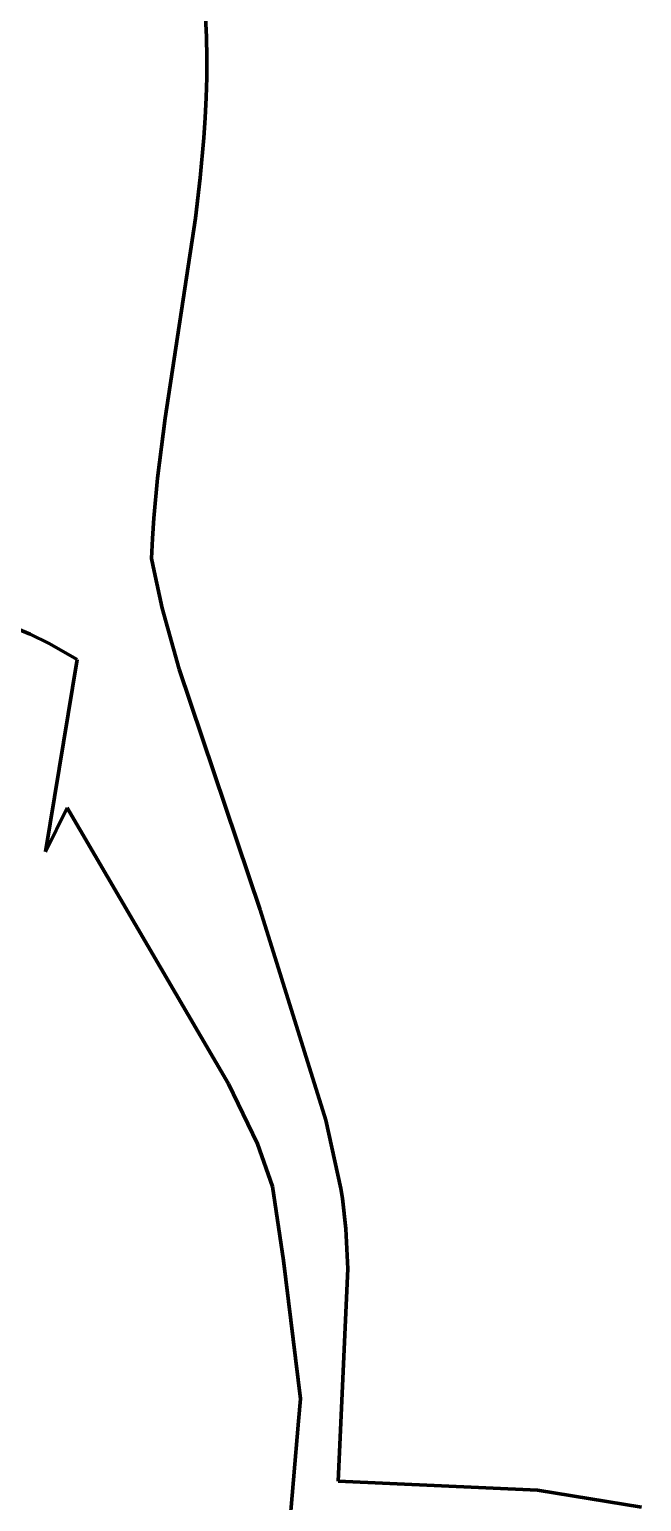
# Model space of a CAD drawing. Header units: millimetres. Extents: x 0 to 11.1, y 0 to 17.3.
# Drawn here: x 6.417 to 7, y 9.881 to 11.284 of the extents above; entities that cross this region are included whole.
import ezdxf

# ---------------------------------------------------------------- set-up
doc = ezdxf.new("R2010")
doc.units = ezdxf.units.MM
doc.layers.add('color#010101ff', color=7, linetype='CONTINUOUS', lineweight=100)
doc.layers.add('color#ffffffff', color=7, linetype='CONTINUOUS', lineweight=100)

msp = doc.modelspace()

# ---------------------------------------------------------------- linework, layer by layer
at = {"layer": 'color#010101ff'}
for p, q in [((6.5848, 11.2955), (6.5857, 11.2763)), ((6.5857, 11.2763), (6.586, 11.257)), ((6.586, 11.257), (6.586, 11.2379)), ((6.586, 11.2379), (6.5854, 11.2187)), ((6.5854, 11.2187), (6.5845, 11.1995)), ((6.5845, 11.1995), (6.5832, 11.1804)), ((6.5832, 11.1804), (6.5797, 11.1422)), ((6.5797, 11.1422), (6.5751, 11.104)), ((6.5751, 11.104), (6.5462, 10.9134)), ((6.5462, 10.9134), (6.5391, 10.8561)), ((6.5391, 10.8561), (6.5356, 10.8179)), ((6.5356, 10.8179), (6.5343, 10.7988)), ((6.5343, 10.7988), (6.5334, 10.7796)), ((6.5334, 10.7796), (6.5357, 10.7677)), ((6.5357, 10.7677), (6.5434, 10.7323)), ((6.5434, 10.7323), (6.5596, 10.6742)), ((6.4177, 10.7074), (6.3897, 10.7194)), ((6.4359, 10.6985), (6.4177, 10.7074)), ((6.4537, 10.6886), (6.4359, 10.6985)), ((6.4625, 10.6833), (6.4537, 10.6886)), ((6.4324, 10.5003), (6.4625, 10.6833)), ((6.5596, 10.6742), (6.6368, 10.4448)), ((6.4531, 10.5422), (6.4324, 10.5003)), ((6.6067, 10.2793), (6.4531, 10.5422)), ((6.6368, 10.4448), (6.6991, 10.2447)), ((6.6342, 10.2221), (6.6067, 10.2793)), ((6.6991, 10.2447), (6.7136, 10.1795)), ((6.6486, 10.1813), (6.6342, 10.2221)), ((6.6591, 10.1108), (6.6486, 10.1813)), ((6.7136, 10.1795), (6.7151, 10.17)), ((6.7151, 10.17), (6.7183, 10.1412)), ((6.7183, 10.1412), (6.7201, 10.1028)), ((6.675, 9.979), (6.6591, 10.1108)), ((6.7201, 10.1028), (6.7109, 9.9006)), ((6.6733, 9.9577), (6.675, 9.979)), ((6.6575, 9.7717), (6.6733, 9.9577)), ((6.7109, 9.9006), (6.9009, 9.8921)), ((6.9009, 9.8921), (6.9998, 9.8758))]:
    msp.add_line(p, q, dxfattribs=at)
at = {"layer": 'color#ffffffff'}
for p, q in [((6.5857, 11.2763), (6.5848, 11.2955)), ((6.586, 11.257), (6.5857, 11.2763)), ((6.586, 11.2379), (6.586, 11.257)), ((6.5854, 11.2187), (6.586, 11.2379)), ((6.5845, 11.1995), (6.5854, 11.2187)), ((6.5832, 11.1804), (6.5845, 11.1995)), ((6.5797, 11.1422), (6.5832, 11.1804)), ((6.5751, 11.104), (6.5797, 11.1422)), ((6.5462, 10.9134), (6.5751, 11.104)), ((6.5391, 10.8561), (6.5462, 10.9134)), ((6.5356, 10.8179), (6.5391, 10.8561)), ((6.5343, 10.7988), (6.5356, 10.8179)), ((6.5334, 10.7796), (6.5343, 10.7988)), ((6.5357, 10.7677), (6.5334, 10.7796)), ((6.5434, 10.7323), (6.5357, 10.7677)), ((6.5596, 10.6742), (6.5434, 10.7323)), ((6.3897, 10.7194), (6.4177, 10.7074)), ((6.4177, 10.7074), (6.4359, 10.6985)), ((6.4359, 10.6985), (6.4537, 10.6886)), ((6.4537, 10.6886), (6.4625, 10.6833)), ((6.4625, 10.6833), (6.4324, 10.5003)), ((6.6368, 10.4448), (6.5596, 10.6742)), ((6.4324, 10.5003), (6.4531, 10.5422)), ((6.4531, 10.5422), (6.6067, 10.2793)), ((6.6991, 10.2447), (6.6368, 10.4448)), ((6.6067, 10.2793), (6.6342, 10.2221)), ((6.7136, 10.1795), (6.6991, 10.2447)), ((6.6342, 10.2221), (6.6486, 10.1813)), ((6.6486, 10.1813), (6.6591, 10.1108)), ((6.7151, 10.17), (6.7136, 10.1795)), ((6.7183, 10.1412), (6.7151, 10.17)), ((6.7201, 10.1028), (6.7183, 10.1412)), ((6.6591, 10.1108), (6.675, 9.979)), ((6.7109, 9.9006), (6.7201, 10.1028)), ((6.675, 9.979), (6.6733, 9.9577)), ((6.6733, 9.9577), (6.6575, 9.7717)), ((6.9009, 9.8921), (6.7109, 9.9006)), ((6.9998, 9.8758), (6.9009, 9.8921))]:
    msp.add_line(p, q, dxfattribs=at)

doc.saveas('drawing.dxf')
